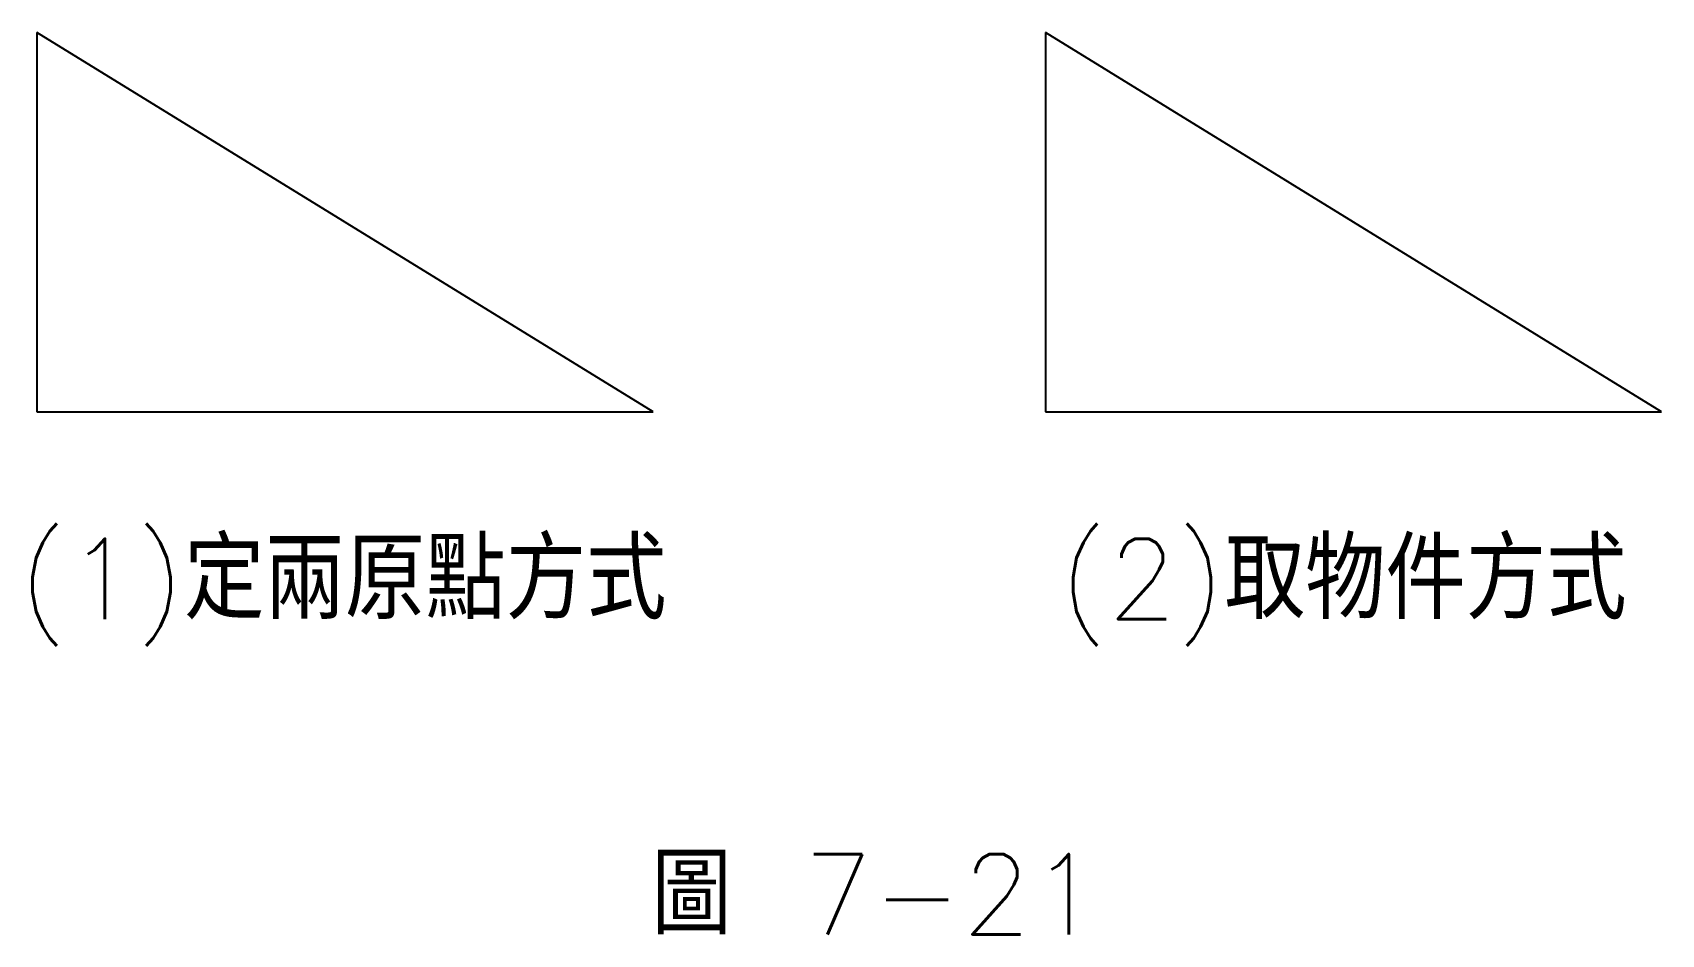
# Model space of a CAD drawing. Extents: x 76.9 to 137.7, y 84.2 to 117.8.
import ezdxf

# ---------------------------------------------------------------- set-up
doc = ezdxf.new("R2010")
doc.units = 0
doc.layers.add('文字', color=6, linetype='CONTINUOUS')
doc.layers.add('輪廓線', color=7, linetype='CONTINUOUS')
doc.styles.add('CNS1', font='txt.shx', dxfattribs={"height": 3, "bigfont": 'chineset.shx'})

msp = doc.modelspace()

# ---------------------------------------------------------------- linework, layer by layer
at = {"layer": '輪廓線'}
for p, q in [((77.049, 117.823), (77.049, 103.666)), ((100.04, 103.666), (77.049, 117.823)), ((137.672, 103.666), (114.681, 117.823)), ((114.681, 117.823), (114.681, 103.666)), ((77.049, 103.666), (100.04, 103.666)), ((114.681, 103.666), (137.672, 103.666))]:
    msp.add_line(p, q, dxfattribs=at)

# ---------------------------------------------------------------- texts
at = {"layer": '文字', "style": 'CNS1'}
for s, p in [(' (1)定兩原點方式', (73.698, 95.932)), ('(2)取物件方式', (115.203, 95.932))]:
    msp.add_text(s, height=3, dxfattribs=at).set_placement(p)
at = {"layer": '輪廓線', "style": 'CNS1'}
msp.add_text('圖 7-21', height=3, dxfattribs=at).set_placement((99.983, 84.164))

doc.saveas('drawing.dxf')
